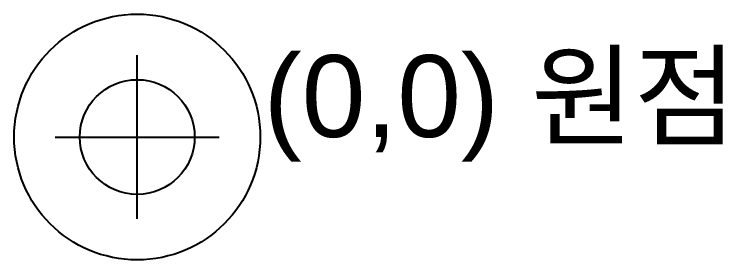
# Model space of a CAD drawing. Header units: millimetres. Extents: x -750 to 99069, y 12094 to 66109.
# Drawn here: x -750 to 3569, y 64609 to 66109 of the extents above; entities that cross this region are included whole.
import ezdxf

# ---------------------------------------------------------------- set-up
doc = ezdxf.new("R2010")
doc.units = ezdxf.units.MM
doc.styles.get("Standard").update_dxf_attribs({"font": 'arial.ttf'})

msp = doc.modelspace()

# ---------------------------------------------------------------- linework, layer by layer
at = {"color": 1}
for p, q in [((0, 64859.3), (0, 65859.3)), ((-500, 65359.3), (500, 65359.3))]:
    msp.add_line(p, q, dxfattribs=at)
for radius in [750, 350]:
    msp.add_circle((0, 65359.3), radius, dxfattribs=at)

# ---------------------------------------------------------------- texts
msp.add_text('(0,0) 원점', height=500, dxfattribs=at).set_placement((770, 65359.3))

doc.saveas('drawing.dxf')
